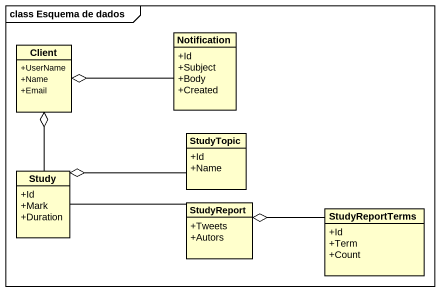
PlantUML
@startuml
mainframe class Esquema de dados
hide circle
hide empty members
skinparam classAttributeIconSize 0
class Notification {
  +Id
  +Subject
  +Body
  +Created
}
class Client {
  +UserName
  +Name
  +Email
}
class StudyTopic {
  +Id
  +Name
}
class Study {
  +Id
  +Mark
  +Duration
}
class StudyReport {
  +Tweets
  +Autors
}
class StudyReportTerms {
  +Id
  +Term
  +Count
}
Client o-right- Notification
Client o-- Study
Study o-right- StudyTopic
Study -right- StudyReport
StudyReport o-right- StudyReportTerms
@enduml
